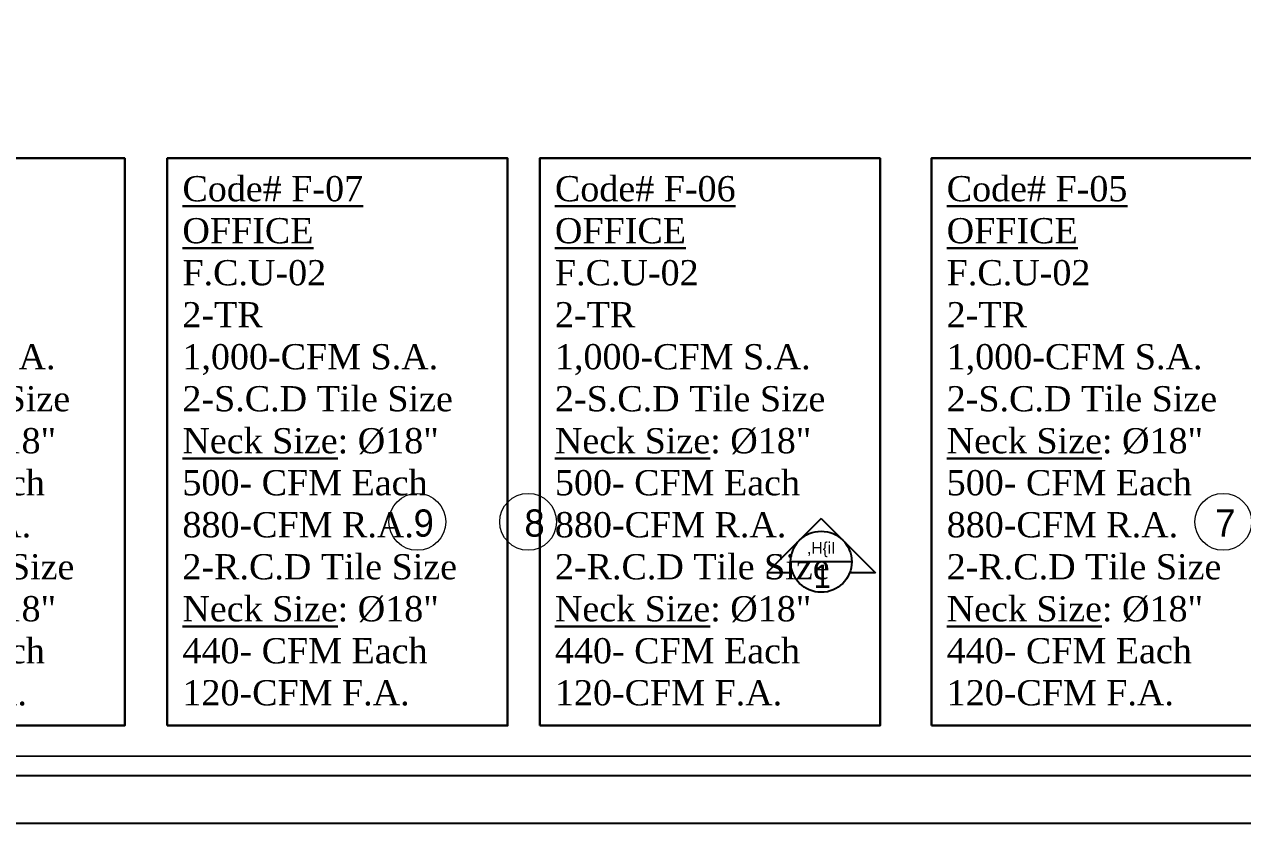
# Model space of a CAD drawing. Extents: x -432 to -365, y -145 to 173.
# Drawn here: x -410.72 to -398.62, y -105.47 to -97.54 of the extents above; entities that cross this region are included whole.
import ezdxf
from ezdxf.enums import TextEntityAlignment as Align

# ---------------------------------------------------------------- set-up
doc = ezdxf.new("R2010")
doc.units = 0
doc.header["$MEASUREMENT"] = 0
doc.layers.add('AC-TEXT', color=15, linetype='Continuous', lineweight=30)
doc.layers.add('AXIS-TXT', color=171, linetype='Continuous', lineweight=20)
for name, color, linetype in [('fram', 252, 'Continuous'), ('Text', 42, 'Continuous'), ('WALL', 4, 'Continuous')]:
    doc.layers.add(name, color=color, linetype=linetype)
doc.styles.add('AC', font='romans.shx', dxfattribs={"height": 0.2})
doc.styles.add('ARABY', font='sosa.shx')

msp = doc.modelspace()

# ---------------------------------------------------------------- linework, layer by layer
at = {"layer": 'AC-TEXT', "color": 34, "linetype": 'Continuous'}
for points in [[(-413.096, -104.5), (-409.718, -104.5), (-409.718, -98.87), (-413.096, -98.87)], [(-409.297, -104.5), (-405.918, -104.5), (-405.918, -98.87), (-409.297, -98.87)], [(-405.599, -104.5), (-402.221, -104.5), (-402.221, -98.87), (-405.599, -98.87)], [(-401.71, -104.5), (-398.332, -104.5), (-398.332, -98.87), (-401.71, -98.87)]]:
    msp.add_lwpolyline(points, close=True, dxfattribs=at)
at = {"layer": 'AXIS-TXT'}
for centre in [(-406.814, -102.478), (-405.714, -102.478), (-398.814, -102.478)]:
    msp.add_circle(centre, 0.282, dxfattribs=at)
at = {"layer": 'fram'}
msp.add_line((-431.049, -104.995), (-367.003, -104.995), dxfattribs=at)
for points in [[(-431.526, -67.472), (-366.526, -67.472), (-366.526, -105.472), (-431.526, -105.472)], [(-374.58, -67.949), (-431.049, -67.949), (-431.049, -104.995), (-374.58, -104.995)]]:
    msp.add_lwpolyline(points, close=True, dxfattribs=at)
at = {"layer": 'Text'}
for p, q in [((-402.805, -102.446), (-403.343, -102.985)), ((-402.805, -102.446), (-402.266, -102.985)), ((-402.502, -102.874), (-403.107, -102.874)), ((-403.087, -102.985), (-403.343, -102.985)), ((-402.266, -102.985), (-402.523, -102.985))]:
    msp.add_line(p, q, dxfattribs=at)
msp.add_circle((-402.805, -102.874), 0.303, dxfattribs=at)
at = {"layer": 'WALL', "color": 252, "linetype": 'Continuous'}
msp.add_lwpolyline([(-374.772, -68.141, 0.0192, 0.0192, 0), (-430.857, -68.141, 0.0192, 0.0192, 0), (-430.857, -104.803, 0.0192, 0.0192, 0), (-374.772, -104.803, 0.0192, 0.0192, 0)], format="xyseb", close=True, dxfattribs=at)

# ---------------------------------------------------------------- texts
at = {"layer": 'AC-TEXT', "color": 34, "linetype": 'Continuous', "char_height": 0.25, "width": 3.95146, "attachment_point": 7, "style": 'AC'}
for s, insert in [('\\A1;{\\fTimes New Roman|b0|i0|c0|p18;\\L\\C3;Code# F-08\\POFFICE\\P\\l\\C256;F.C.U-02\\L\\C3;\\P\\l\\C34;2-TR\\P\\C256;1,000-CFM S.A.\\P\\pt0;\\C34;2-S.C.D Tile Size \\P\\LNeck Size\\l: %%C18"\\P500- CFM Each\\P\\C256;880-CFM R.A.\\C34; \\P\\ptz;2-R.C.D Tile Size\\P\\LNeck Size\\l: %%C18"\\P440- CFM Each \\P\\C256;120-CFM F.A.}', (-412.945, -104.304)), ('\\A1;{\\fTimes New Roman|b0|i0|c0|p18;\\L\\C3;Code# F-07\\POFFICE\\P\\l\\C256;F.C.U-02\\L\\C3;\\P\\l\\C34;2-TR\\P\\C256;1,000-CFM S.A.\\P\\pt0;\\C34;2-S.C.D Tile Size \\P\\LNeck Size\\l: %%C18"\\P500- CFM Each\\P\\C256;880-CFM R.A.\\C34; \\P\\ptz;2-R.C.D Tile Size\\P\\LNeck Size\\l: %%C18"\\P440- CFM Each \\P\\C256;120-CFM F.A.}', (-409.146, -104.304)), ('\\A1;{\\fTimes New Roman|b0|i0|c0|p18;\\L\\C3;Code# F-06\\POFFICE\\P\\l\\C256;F.C.U-02\\L\\C3;\\P\\l\\C34;2-TR\\P\\C256;1,000-CFM S.A.\\P\\pt0;\\C34;2-S.C.D Tile Size \\P\\LNeck Size\\l: %%C18"\\P500- CFM Each\\P\\C256;880-CFM R.A.\\C34; \\P\\ptz;2-R.C.D Tile Size\\P\\LNeck Size\\l: %%C18"\\P440- CFM Each \\P\\C256;120-CFM F.A.}', (-405.448, -104.304)), ('\\A1;{\\fTimes New Roman|b0|i0|c0|p18;\\L\\C3;Code# F-05\\POFFICE\\P\\l\\C256;F.C.U-02\\L\\C3;\\P\\l\\C34;2-TR\\P\\C256;1,000-CFM S.A.\\P\\pt0;\\C34;2-S.C.D Tile Size \\P\\LNeck Size\\l: %%C18"\\P500- CFM Each\\P\\C256;880-CFM R.A.\\C34; \\P\\ptz;2-R.C.D Tile Size\\P\\LNeck Size\\l: %%C18"\\P440- CFM Each \\P\\C256;120-CFM F.A.}', (-401.559, -104.304))]:
    msp.add_mtext(s, dxfattribs=dict(at, insert=insert))
at = {"layer": 'AXIS-TXT', "style": 'ARABY'}
for s, p in [('9', (-406.851, -102.625, 0)), ('8', (-405.751, -102.625, 0)), ('7', (-398.894, -102.625, 0))]:
    msp.add_text(s, height=0.27, dxfattribs=at).set_placement(p)
at = {"layer": 'Text', "style": 'ARABY'}
for s, height, p in [(',H{iI', 0.1152, (-402.804, -102.679)), ('1', 0.23, (-402.796, -102.903, 0.013))]:
    msp.add_text(s, height=height, dxfattribs=at).set_placement(p, align=Align.TOP_CENTER)

doc.saveas('drawing.dxf')
